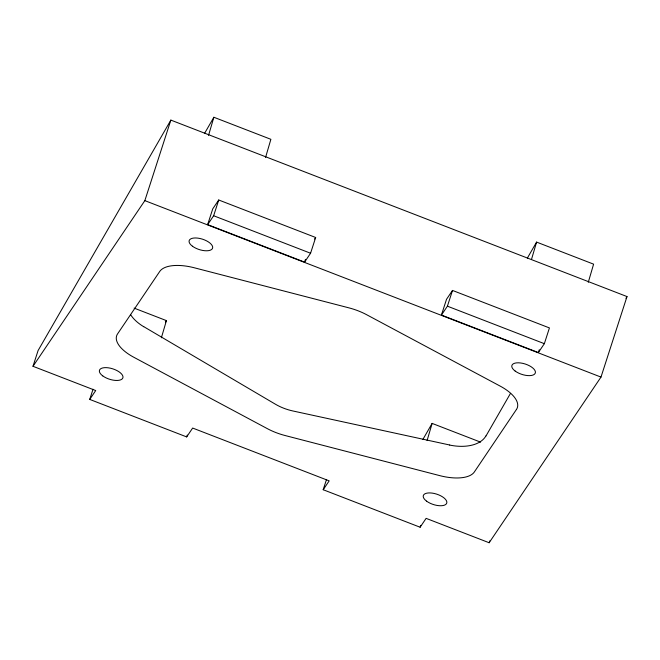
<?xml version="1.0" encoding="UTF-8"?>
<svg xmlns="http://www.w3.org/2000/svg" width="660" height="660" viewBox="0 0 660 660"><rect width="100%" height="100%" fill="white"/><g stroke="black" fill="none" stroke-linecap="round" stroke-linejoin="round"><path stroke-width="0.99" d="M208.535 135.391L213.865 117.257L270.88 139.31L265.559 157.451M161.378 337.788L166.427 320.611L134.112 308.113M427.086 440.575L432.127 423.398L480.595 442.142M531.539 259.281L536.588 242.096L593.604 264.157L588.283 282.29M323.194 489.728L329.183 480.859L192.654 428.051L186.664 436.912L89.735 399.415L95.716 390.547L33 366.292L38.09 350.542L170.857 120.103L627 296.563L600.988 377.091L489.142 542.743L426.112 518.356L420.123 527.224L323.194 489.728L326.486 479.539M33 366.292L144.845 200.632L170.857 120.103M89.735 399.415L93.027 389.227M207.652 224.614L212.743 208.865L218.732 199.996L315.661 237.493L310.571 253.242L304.59 262.111L207.652 224.614L213.642 215.746L218.732 199.996M186.664 436.912L187.267 435.064M304.59 262.111L305.481 259.33M441.433 315.051L446.515 299.302L452.504 290.433L549.433 327.929L544.351 343.678L538.362 352.547L441.433 315.051L447.414 306.182L452.504 290.433M420.123 527.224L420.725 525.376M538.362 352.547L539.261 349.767M489.142 542.743L489.745 540.895M204.649 133.246L213.865 117.257M165.396 322.385L166.427 320.611M422.92 439.387L432.127 423.398M527.373 258.085L536.588 242.096M485.974 436.012L510.452 393.442M625.969 298.345L627 296.563M314.605 239.06L315.661 237.493M449.683 445.005L292.9 410.974A36.416 21.433 16.4 0 1 275.36 404.184L143.756 326.659M213.642 215.746L310.571 253.242M447.414 306.182L544.351 343.678M144.845 200.632L600.988 377.091M485.859 435.971A37.372 21.994 16.3 0 1 449.674 445.063M143.698 326.7A37.364 22.003 16.4 0 1 130.515 314.531M516.45 409.456L474.367 471.941A36.927 16.36 17.9 0 1 439.783 475.637L284.98 435.493A36.919 16.36 17.9 0 1 267.44 428.703L133.856 357.291A36.919 16.36 17.9 0 1 117.554 333.919L159.728 271.466A36.919 16.36 17.9 0 1 194.296 267.778L349.008 307.882A36.927 16.36 17.9 0 1 366.556 314.671L500.148 386.092A36.927 16.36 17.9 0 1 516.45 409.456M515.171 371.06A12.309 5.453 17.9 0 0 535.004 373.634A12.309 5.453 17.9 0 0 520.633 362.975A12.309 5.453 17.9 0 0 515.171 371.06M426.608 501.171A12.309 5.453 17.9 0 0 446.44 503.745A12.309 5.453 17.9 0 0 432.069 493.086A12.309 5.453 17.9 0 0 426.608 501.171M192.448 246.213A12.309 5.453 17.9 0 0 212.281 248.787A12.309 5.453 17.9 0 0 197.909 238.136A12.309 5.453 17.9 0 0 192.448 246.213M102.745 375.886A12.309 5.453 17.9 0 0 122.579 378.46A12.309 5.453 17.9 0 0 108.199 367.801A12.309 5.453 17.9 0 0 102.745 375.886"/></g></svg>
